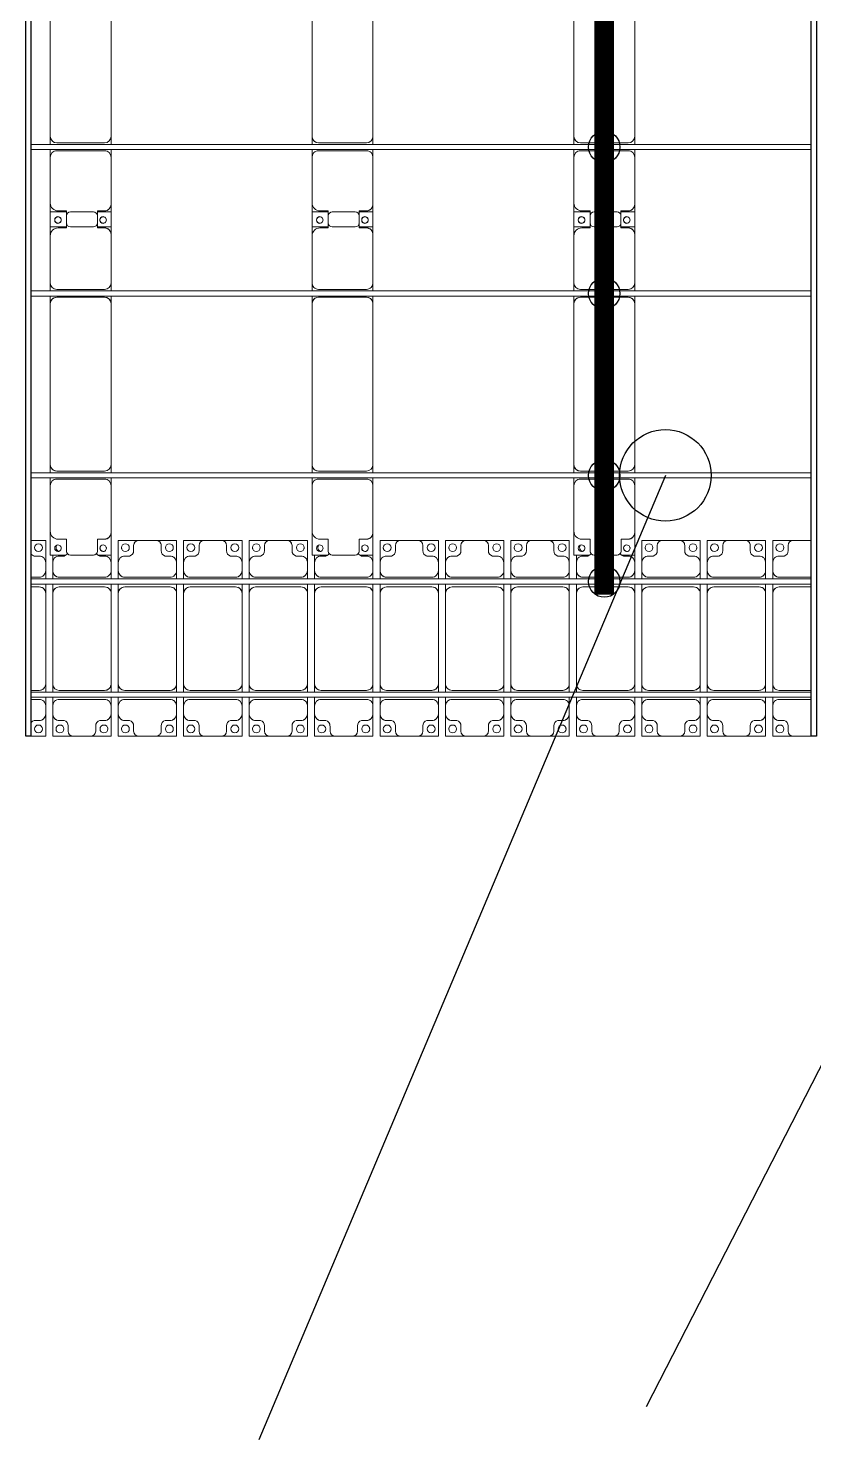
# Model space of a CAD drawing. Header units: millimetres. Extents: x -496478 to -186190, y -204059 to -87354.
# Drawn here: x -317141 to -311141, y -195093 to -184302 of the extents above; entities that cross this region are included whole.
import ezdxf

# ---------------------------------------------------------------- set-up
doc = ezdxf.new("R2010")
doc.units = ezdxf.units.MM
for name, color, linetype, lineweight in [('A-DETL-MBND', 5, 'Continuous', 9), ('A-GENM', 13, 'Continuous', 9), ('S-BEAM', 12, 'Continuous', 9)]:
    doc.layers.add(name, color=color, linetype=linetype, lineweight=lineweight)
for name, color, linetype in [('GC-BICH NEO', 6, 'Continuous'), ('GC-DAY NEO', 5, 'Continuous'), ('GC-HOP 40x60 GIA CUONG', 1, 'Continuous')]:
    doc.layers.add(name, color=color, linetype=linetype)

# ---------------------------------------------------------------- blocks, each defined once
blk = doc.blocks.new('Dai phaodi lai - DẢI PHAO ĐI LẠI-19865-BỐ TRÍ KHUNG KẾT CẤU BÈ PIN 01')
at = {"layer": 'A-DETL-MBND', "color": 8}
for p, q in [((13611, 748), (13723, 748)), ((13723, 748), (13723, 579)), ((14277, 748), (14433, 748)), ((14277, 579), (14277, 748)), ((14395, 710), (14395, 671)), ((14567, 748), (14433, 748)), ((14567, 748), (14723, 748)), ((14605, 671), (14605, 710)), ((14723, 748), (14723, 579)), ((14777, 748), (14933, 748)), ((14777, 579), (14777, 748)), ((14895, 710), (14895, 671)), ((15067, 748), (14933, 748)), ((15067, 748), (15223, 748)), ((15105, 671), (15105, 710)), ((15223, 748), (15223, 579)), ((15277, 748), (15433, 748)), ((15277, 579), (15277, 748)), ((15395, 710), (15395, 671)), ((15567, 748), (15433, 748)), ((15567, 748), (15723, 748)), ((15605, 671), (15605, 710)), ((15723, 748), (15723, 579)), ((16277, 748), (16433, 748)), ((16277, 579), (16277, 748)), ((16395, 710), (16395, 671)), ((16567, 748), (16433, 748)), ((16567, 748), (16723, 748)), ((16605, 671), (16605, 710)), ((16723, 748), (16723, 579)), ((16777, 748), (16933, 748)), ((16777, 579), (16777, 748)), ((16895, 710), (16895, 671)), ((17067, 748), (16933, 748)), ((17067, 748), (17223, 748)), ((17105, 671), (17105, 710)), ((17223, 748), (17223, 579)), ((17277, 748), (17433, 748)), ((17277, 579), (17277, 748)), ((17395, 710), (17395, 671)), ((17567, 748), (17433, 748)), ((17567, 748), (17723, 748)), ((17605, 671), (17605, 710)), ((17723, 748), (17723, 579)), ((18277, 748), (18433, 748)), ((18277, 579), (18277, 748)), ((18395, 710), (18395, 671)), ((18567, 748), (18433, 748)), ((18567, 748), (18723, 748)), ((18605, 671), (18605, 710)), ((18723, 748), (18723, 579)), ((18777, 748), (18933, 748)), ((18777, 579), (18777, 748)), ((18895, 710), (18895, 671)), ((19067, 748), (18933, 748)), ((19067, 748), (19223, 748)), ((19105, 671), (19105, 710)), ((19223, 748), (19223, 579)), ((19277, 748), (19433, 748)), ((19277, 579), (19277, 748)), ((19395, 710), (19395, 671)), ((19567, 748), (19433, 748)), ((13673, 629), (13636, 629)), ((13723, 517), (13723, 579)), ((13777, 579), (13777, 637)), ((13777, 579), (13777, 517)), ((13864, 629), (13827, 629)), ((14173, 629), (14136, 629)), ((14223, 636), (14223, 579)), ((14223, 517), (14223, 579)), ((14277, 579), (14277, 517)), ((14364, 629), (14327, 629)), ((14673, 629), (14636, 629)), ((14723, 517), (14723, 579)), ((14777, 579), (14777, 517)), ((14864, 629), (14827, 629)), ((15173, 629), (15136, 629)), ((15223, 517), (15223, 579)), ((15277, 579), (15277, 517)), ((15364, 629), (15327, 629)), ((15673, 629), (15636, 629)), ((15723, 517), (15723, 579)), ((15777, 579), (15777, 637)), ((15777, 579), (15777, 517)), ((15864, 629), (15827, 629)), ((16173, 629), (16136, 629)), ((16223, 636), (16223, 579)), ((16223, 517), (16223, 579)), ((16277, 579), (16277, 517)), ((16364, 629), (16327, 629)), ((16673, 629), (16636, 629)), ((16723, 517), (16723, 579)), ((16777, 579), (16777, 517)), ((16864, 629), (16827, 629)), ((17173, 629), (17136, 629)), ((17223, 517), (17223, 579)), ((17277, 579), (17277, 517)), ((17364, 629), (17327, 629)), ((17673, 629), (17636, 629)), ((17723, 517), (17723, 579)), ((17777, 579), (17777, 637)), ((17777, 579), (17777, 517)), ((17864, 629), (17827, 629)), ((18173, 629), (18136, 629)), ((18223, 636), (18223, 579)), ((18223, 517), (18223, 579)), ((18277, 579), (18277, 517)), ((18364, 629), (18327, 629)), ((18673, 629), (18636, 629)), ((18723, 517), (18723, 579)), ((18777, 579), (18777, 517)), ((18864, 629), (18827, 629)), ((19173, 629), (19136, 629)), ((19223, 517), (19223, 579)), ((19277, 579), (19277, 517)), ((19364, 629), (19327, 629)), ((13611, 467), (13673, 467)), ((13723, 517), (13723, 454)), ((13777, 454), (13777, 517)), ((13827, 467), (14173, 467)), ((14223, 517), (14223, 454)), ((14277, 454), (14277, 517)), ((14327, 467), (14673, 467)), ((14723, 517), (14723, 454)), ((14777, 454), (14777, 517)), ((14827, 467), (15173, 467)), ((15223, 517), (15223, 454)), ((15277, 454), (15277, 517)), ((15327, 467), (15673, 467)), ((15723, 517), (15723, 454)), ((15777, 454), (15777, 517)), ((15827, 467), (16173, 467)), ((16223, 517), (16223, 454)), ((16277, 454), (16277, 517)), ((16327, 467), (16673, 467)), ((16723, 517), (16723, 454)), ((16777, 454), (16777, 517)), ((16827, 467), (17173, 467)), ((17223, 517), (17223, 454)), ((17277, 454), (17277, 517)), ((17327, 467), (17673, 467)), ((17723, 517), (17723, 454)), ((17777, 454), (17777, 517)), ((17827, 467), (18173, 467)), ((18223, 517), (18223, 454)), ((18277, 454), (18277, 517)), ((18327, 467), (18673, 467)), ((18723, 517), (18723, 454)), ((18777, 454), (18777, 517)), ((18827, 467), (19173, 467)), ((19223, 517), (19223, 454)), ((19277, 454), (19277, 517)), ((19327, 467), (19571, 467)), ((13673, 393), (13611, 393)), ((13723, 414), (13723, 343)), ((13723, -348), (13723, 343)), ((13777, 343), (13777, 414)), ((13777, 343), (13777, -348)), ((14173, 393), (13827, 393)), ((14223, 414), (14223, 343)), ((14223, -348), (14223, 343)), ((14277, 343), (14277, 414)), ((14277, 343), (14277, -348)), ((14673, 393), (14327, 393)), ((14723, 414), (14723, 343)), ((14723, -348), (14723, 343)), ((14777, 343), (14777, 414)), ((14777, 343), (14777, -348)), ((15173, 393), (14827, 393)), ((15223, 414), (15223, 343)), ((15223, -348), (15223, 343)), ((15277, 343), (15277, 414)), ((15277, 343), (15277, -348)), ((15673, 393), (15327, 393)), ((15723, 414), (15723, 343)), ((15723, -348), (15723, 343)), ((15777, 343), (15777, 414)), ((15777, 343), (15777, -348)), ((16173, 393), (15827, 393)), ((16223, 414), (16223, 343)), ((16223, -348), (16223, 343)), ((16277, 343), (16277, 414)), ((16277, 343), (16277, -348)), ((16673, 393), (16327, 393)), ((16723, 414), (16723, 343)), ((16723, -348), (16723, 343)), ((16777, 343), (16777, 414)), ((16777, 343), (16777, -348)), ((17173, 393), (16827, 393)), ((17223, 414), (17223, 343)), ((17223, -348), (17223, 343)), ((17277, 343), (17277, 414)), ((17277, 343), (17277, -348)), ((17673, 393), (17327, 393)), ((17723, 414), (17723, 343)), ((17723, -348), (17723, 343)), ((17777, 343), (17777, 414)), ((17777, 343), (17777, -348)), ((18173, 393), (17827, 393)), ((18223, 414), (18223, 343)), ((18223, -348), (18223, 343)), ((18277, 343), (18277, 414)), ((18277, 343), (18277, -348)), ((18673, 393), (18327, 393)), ((18723, 414), (18723, 343)), ((18723, -348), (18723, 343)), ((18777, 343), (18777, 414)), ((18777, 343), (18777, -348)), ((19173, 393), (18827, 393)), ((19223, 414), (19223, 343)), ((19223, -348), (19223, 343)), ((19277, 343), (19277, 414)), ((19277, 343), (19277, -348)), ((19571, 393), (19327, 393)), ((13611, -398), (13673, -398)), ((13723, -348), (13723, -411)), ((13777, -411), (13777, -348)), ((13827, -398), (14173, -398)), ((14223, -348), (14223, -411)), ((14277, -411), (14277, -348)), ((14327, -398), (14673, -398)), ((14723, -348), (14723, -411)), ((14777, -411), (14777, -348)), ((14827, -398), (15173, -398)), ((15223, -348), (15223, -411)), ((15277, -411), (15277, -348)), ((15327, -398), (15673, -398)), ((15723, -348), (15723, -411)), ((15777, -411), (15777, -348)), ((15827, -398), (16173, -398)), ((16223, -348), (16223, -411)), ((16277, -411), (16277, -348)), ((16327, -398), (16673, -398)), ((16723, -348), (16723, -411)), ((16777, -411), (16777, -348)), ((16827, -398), (17173, -398)), ((17223, -348), (17223, -411)), ((17277, -411), (17277, -348)), ((17327, -398), (17673, -398)), ((17723, -348), (17723, -411)), ((17777, -411), (17777, -348)), ((17827, -398), (18173, -398)), ((18223, -348), (18223, -411)), ((18277, -411), (18277, -348)), ((18327, -398), (18673, -398)), ((18723, -348), (18723, -411)), ((18777, -411), (18777, -348)), ((18827, -398), (19173, -398)), ((19223, -348), (19223, -411)), ((19277, -411), (19277, -348)), ((19327, -398), (19571, -398)), ((13673, -467), (13611, -467)), ((13723, -451), (13723, -514)), ((13723, -579), (13723, -517)), ((13777, -514), (13777, -451)), ((13777, -517), (13777, -579)), ((14173, -467), (13827, -467)), ((14223, -451), (14223, -514)), ((14223, -579), (14223, -517)), ((14277, -514), (14277, -451)), ((14277, -517), (14277, -579)), ((14673, -467), (14327, -467)), ((14723, -451), (14723, -514)), ((14723, -579), (14723, -517)), ((14777, -514), (14777, -451)), ((14777, -517), (14777, -579)), ((15173, -467), (14827, -467)), ((15223, -451), (15223, -514)), ((15223, -579), (15223, -517)), ((15277, -514), (15277, -451)), ((15277, -517), (15277, -579)), ((15673, -467), (15327, -467)), ((15723, -451), (15723, -514)), ((15723, -579), (15723, -517)), ((15777, -514), (15777, -451)), ((15777, -517), (15777, -579)), ((16173, -467), (15827, -467)), ((16223, -451), (16223, -514)), ((16223, -579), (16223, -517)), ((16277, -514), (16277, -451)), ((16277, -517), (16277, -579)), ((16673, -467), (16327, -467)), ((16723, -451), (16723, -514)), ((16723, -579), (16723, -517)), ((16777, -514), (16777, -451)), ((16777, -517), (16777, -579)), ((17173, -467), (16827, -467)), ((17223, -451), (17223, -514)), ((17223, -579), (17223, -517)), ((17277, -514), (17277, -451)), ((17277, -517), (17277, -579)), ((17673, -467), (17327, -467)), ((17723, -451), (17723, -514)), ((17723, -579), (17723, -517)), ((17777, -514), (17777, -451)), ((17777, -517), (17777, -579)), ((18173, -467), (17827, -467)), ((18223, -451), (18223, -514)), ((18223, -579), (18223, -517)), ((18277, -514), (18277, -451)), ((18277, -517), (18277, -579)), ((18673, -467), (18327, -467)), ((18723, -451), (18723, -514)), ((18723, -579), (18723, -517)), ((18777, -514), (18777, -451)), ((18777, -517), (18777, -579)), ((19173, -467), (18827, -467)), ((19223, -451), (19223, -514)), ((19223, -579), (19223, -517)), ((19277, -514), (19277, -451)), ((19277, -517), (19277, -579)), ((19571, -467), (19327, -467)), ((13636, -629), (13673, -629)), ((13723, -579), (13723, -748)), ((13777, -748), (13777, -579)), ((13827, -629), (13864, -629)), ((14136, -629), (14173, -629)), ((14223, -579), (14223, -748)), ((14277, -748), (14277, -579)), ((14327, -629), (14364, -629)), ((14636, -629), (14673, -629)), ((14723, -579), (14723, -748)), ((14777, -748), (14777, -579)), ((14827, -629), (14864, -629)), ((15136, -629), (15173, -629)), ((15223, -579), (15223, -748)), ((15277, -748), (15277, -579)), ((15327, -629), (15364, -629)), ((15636, -629), (15673, -629)), ((15723, -579), (15723, -748)), ((15777, -748), (15777, -579)), ((15827, -629), (15864, -629)), ((16136, -629), (16173, -629)), ((16223, -579), (16223, -748)), ((16277, -748), (16277, -579)), ((16327, -629), (16364, -629)), ((16636, -629), (16673, -629)), ((16723, -579), (16723, -748)), ((16777, -748), (16777, -579)), ((16827, -629), (16864, -629)), ((17136, -629), (17173, -629)), ((17223, -579), (17223, -748)), ((17277, -748), (17277, -579)), ((17327, -629), (17364, -629)), ((17636, -629), (17673, -629)), ((17723, -579), (17723, -748)), ((17777, -748), (17777, -579)), ((17827, -629), (17864, -629)), ((18136, -629), (18173, -629)), ((18223, -579), (18223, -748)), ((18277, -748), (18277, -579)), ((18327, -629), (18364, -629)), ((18636, -629), (18673, -629)), ((18723, -579), (18723, -748)), ((18777, -748), (18777, -579)), ((18827, -629), (18864, -629)), ((19136, -629), (19173, -629)), ((19223, -579), (19223, -748)), ((19277, -748), (19277, -579)), ((19327, -629), (19364, -629)), ((13723, -748), (13611, -748)), ((13933, -748), (13777, -748)), ((13895, -671), (13895, -710)), ((13933, -748), (14067, -748)), ((14223, -748), (14067, -748)), ((14105, -710), (14105, -671)), ((14433, -748), (14277, -748)), ((14395, -671), (14395, -710)), ((14433, -748), (14567, -748)), ((14723, -748), (14567, -748)), ((14605, -710), (14605, -671)), ((14933, -748), (14777, -748)), ((14895, -671), (14895, -710)), ((14933, -748), (15067, -748)), ((15223, -748), (15067, -748)), ((15105, -710), (15105, -671)), ((15433, -748), (15277, -748)), ((15395, -671), (15395, -710)), ((15433, -748), (15567, -748)), ((15723, -748), (15567, -748)), ((15605, -710), (15605, -671)), ((15933, -748), (15777, -748)), ((15895, -671), (15895, -710)), ((15933, -748), (16067, -748)), ((16223, -748), (16067, -748)), ((16105, -710), (16105, -671)), ((16433, -748), (16277, -748)), ((16395, -671), (16395, -710)), ((16433, -748), (16567, -748)), ((16723, -748), (16567, -748)), ((16605, -710), (16605, -671)), ((16933, -748), (16777, -748)), ((16895, -671), (16895, -710)), ((16933, -748), (17067, -748)), ((17223, -748), (17067, -748)), ((17105, -710), (17105, -671)), ((17433, -748), (17277, -748)), ((17395, -671), (17395, -710)), ((17433, -748), (17567, -748)), ((17723, -748), (17567, -748)), ((17605, -710), (17605, -671)), ((17933, -748), (17777, -748)), ((17895, -671), (17895, -710)), ((17933, -748), (18067, -748)), ((18223, -748), (18067, -748)), ((18105, -710), (18105, -671)), ((18433, -748), (18277, -748)), ((18395, -671), (18395, -710)), ((18433, -748), (18567, -748)), ((18723, -748), (18567, -748)), ((18605, -710), (18605, -671)), ((18933, -748), (18777, -748)), ((18895, -671), (18895, -710)), ((18933, -748), (19067, -748)), ((19223, -748), (19067, -748)), ((19105, -710), (19105, -671)), ((19433, -748), (19277, -748)), ((19395, -671), (19395, -710)), ((19433, -748), (19567, -748))]:
    blk.add_line(p, q, dxfattribs=at)
for centre, radius, start, end in [((13668, 693), 30, 90, 270), ((13668, 693), 30, 270, 90), ((13668, 693), 30, 345, 0), ((13832, 693), 30, 150, 255), ((13832, 693), 30, 180, 195), ((13855, 668), 40, 283.1885, 335.263), ((14145, 668), 40, 204.737, 256.8115), ((14168, 693), 30, 180, 255), ((14332, 693), 30, 90, 270), ((14332, 693), 30, 180, 195), ((14332, 693), 30, 270, 90), ((14355, 668), 40, 283.1885, 3.5081), ((14433, 710), 38, 90, 180), ((14433, 710), 38, 90, 150), ((14567, 710), 38, 360, 90), ((14567, 710), 38, 30, 90), ((14645, 668), 40, 176.4919, 256.8115), ((14668, 693), 30, 90, 270), ((14668, 693), 30, 270, 90), ((14668, 693), 30, 345, 0), ((14832, 693), 30, 90, 270), ((14832, 693), 30, 180, 195), ((14832, 693), 30, 270, 90), ((14855, 668), 40, 283.1885, 3.5081), ((14933, 710), 38, 90, 180), ((14933, 710), 38, 90, 150), ((15067, 710), 38, 0, 90), ((15067, 710), 38, 30, 90), ((15145, 668), 40, 176.4919, 256.8115), ((15168, 693), 30, 90, 270), ((15168, 693), 30, 270, 90), ((15168, 693), 30, 345, 0), ((15332, 693), 30, 90, 270), ((15332, 693), 30, 180, 195), ((15332, 693), 30, 270, 90), ((15355, 668), 40, 283.1885, 3.5081), ((15433, 710), 38, 90, 180), ((15433, 710), 38, 90, 150), ((15567, 710), 38, 0, 90), ((15567, 710), 38, 30, 90), ((15645, 668), 40, 176.4919, 256.8115), ((15668, 693), 30, 90, 270), ((15668, 693), 30, 270, 90), ((15668, 693), 30, 345, 0), ((15832, 693), 30, 150, 255), ((15832, 693), 30, 180, 195), ((15855, 668), 40, 283.1885, 335.263), ((16145, 668), 40, 204.737, 256.8115), ((16168, 693), 30, 180, 255), ((16332, 693), 30, 90, 270), ((16332, 693), 30, 180, 195), ((16332, 693), 30, 270, 90), ((16355, 668), 40, 283.1885, 3.5081), ((16433, 710), 38, 90, 180), ((16433, 710), 38, 90, 150), ((16567, 710), 38, 0, 90), ((16567, 710), 38, 30, 90), ((16645, 668), 40, 176.4919, 256.8115), ((16668, 693), 30, 90, 270), ((16668, 693), 30, 270, 90), ((16668, 693), 30, 345, 0), ((16832, 693), 30, 90, 270), ((16832, 693), 30, 180, 195), ((16832, 693), 30, 270, 90), ((16855, 668), 40, 283.1885, 3.5081), ((16933, 710), 38, 90, 180), ((16933, 710), 38, 90, 150), ((17067, 710), 38, 0, 90), ((17067, 710), 38, 30, 90), ((17145, 668), 40, 176.4919, 256.8115), ((17168, 693), 30, 90, 270), ((17168, 693), 30, 270, 90), ((17168, 693), 30, 350.4274, 0), ((17332, 693), 30, 90, 270), ((17332, 693), 30, 180, 195), ((17332, 693), 30, 270, 90), ((17355, 668), 40, 283.1885, 3.5081), ((17433, 710), 38, 90, 180), ((17433, 710), 38, 90, 150), ((17567, 710), 38, 360, 90), ((17567, 710), 38, 31.5028, 90), ((17645, 668), 40, 176.4919, 256.8115), ((17668, 693), 30, 90, 270), ((17668, 693), 30, 270, 90), ((17668, 693), 30, 345, 0), ((17832, 693), 30, 150, 255), ((17832, 693), 30, 180, 195), ((17855, 668), 40, 283.1885, 335.263), ((18145, 668), 40, 204.737, 256.8115), ((18168, 693), 30, 180, 255), ((18332, 693), 30, 90, 270), ((18332, 693), 30, 180, 195), ((18332, 693), 30, 270, 90), ((18355, 668), 40, 283.1885, 3.5081), ((18433, 710), 38, 90, 180), ((18433, 710), 38, 90, 145.0196), ((18567, 710), 38, 360, 90), ((18567, 710), 38, 30, 90), ((18645, 668), 40, 176.4919, 256.8115), ((18668, 693), 30, 90, 270), ((18668, 693), 30, 270, 90), ((18668, 693), 30, 345, 0), ((18832, 693), 30, 90, 270), ((18832, 693), 30, 180, 195), ((18832, 693), 30, 270, 90), ((18855, 668), 40, 283.1885, 3.5081), ((18933, 710), 38, 90, 180), ((18933, 710), 38, 90, 150), ((19067, 710), 38, 360, 90), ((19067, 710), 38, 30, 90), ((19145, 668), 40, 176.4919, 256.8115), ((19168, 693), 30, 90, 270), ((19168, 693), 30, 270, 90), ((19168, 693), 30, 345, 0), ((19332, 693), 30, 90, 270), ((19332, 693), 30, 180, 195), ((19332, 693), 30, 270, 90), ((19355, 668), 40, 283.1885, 3.5081), ((19433, 710), 38, 90, 180), ((19433, 710), 38, 90, 150), ((13645, 668), 40, 216.6517, 256.8115), ((13673, 579), 50, 0, 90), ((13673, 579), 50, 45, 90), ((13827, 579), 50, 90, 180), ((13827, 579), 50, 90, 135), ((14173, 579), 50, 0, 90), ((14173, 579), 50, 45, 90), ((14327, 579), 50, 90, 180), ((14327, 579), 50, 90, 135), ((14673, 579), 50, 0, 90), ((14673, 579), 50, 45, 90), ((14827, 579), 50, 90, 180), ((14827, 579), 50, 90, 135), ((15173, 579), 50, 360, 90), ((15173, 579), 50, 45, 90), ((15327, 579), 50, 90, 180), ((15327, 579), 50, 90, 135), ((15673, 579), 50, 360, 90), ((15673, 579), 50, 45, 90), ((15827, 579), 50, 90, 180), ((15827, 579), 50, 90, 135), ((16173, 579), 50, 0, 90), ((16173, 579), 50, 45, 90), ((16327, 579), 50, 90, 180), ((16327, 579), 50, 90, 135), ((16673, 579), 50, 0, 90), ((16673, 579), 50, 45, 90), ((16827, 579), 50, 90, 180), ((16827, 579), 50, 90, 127.9573), ((17173, 579), 50, 0, 90), ((17173, 579), 50, 45, 90), ((17327, 579), 50, 90, 180), ((17327, 579), 50, 90, 135), ((17673, 579), 50, 0, 90), ((17673, 579), 50, 45, 90), ((17827, 579), 50, 90, 180), ((17827, 579), 50, 90, 135), ((18173, 579), 50, 360, 90), ((18173, 579), 50, 45, 90), ((18327, 579), 50, 90, 180), ((18327, 579), 50, 90, 135), ((18673, 579), 50, 0, 90), ((18673, 579), 50, 45, 90), ((18827, 579), 50, 90, 180), ((18827, 579), 50, 90, 135), ((19173, 579), 50, 0, 90), ((19173, 579), 50, 50.0191, 90), ((19327, 579), 50, 90, 180), ((19327, 579), 50, 90, 135), ((13673, 517), 50, 270, 0), ((13673, 517), 50, 270, 315), ((13827, 517), 50, 180, 270), ((13827, 517), 50, 225, 270), ((14173, 517), 50, 270, 0), ((14173, 517), 50, 270, 315), ((14327, 517), 50, 180, 270), ((14327, 517), 50, 225, 270), ((14673, 517), 50, 270, 0), ((14673, 517), 50, 270, 315), ((14827, 517), 50, 180, 270), ((14827, 517), 50, 225, 270), ((15173, 517), 50, 270, 360), ((15173, 517), 50, 270, 315), ((15327, 517), 50, 180, 270), ((15327, 517), 50, 225, 270), ((15673, 517), 50, 270, 360), ((15673, 517), 50, 270, 315), ((15827, 517), 50, 180, 270), ((15827, 517), 50, 225, 270), ((16173, 517), 50, 270, 0), ((16173, 517), 50, 270, 315), ((16327, 517), 50, 180, 270), ((16327, 517), 50, 225, 270), ((16673, 517), 50, 270, 0), ((16673, 517), 50, 270, 315), ((16827, 517), 50, 180, 270), ((16827, 517), 50, 232.04, 270), ((17173, 517), 50, 270, 0), ((17173, 517), 50, 270, 315), ((17327, 517), 50, 180, 270), ((17327, 517), 50, 225, 270), ((17673, 517), 50, 270, 0), ((17673, 517), 50, 270, 315), ((17827, 517), 50, 180, 270), ((17827, 517), 50, 225, 270), ((18173, 517), 50, 270, 360), ((18173, 517), 50, 270, 315), ((18327, 517), 50, 180, 270), ((18327, 517), 50, 225, 270), ((18673, 517), 50, 270, 0), ((18673, 517), 50, 270, 315), ((18827, 517), 50, 180, 270), ((18827, 517), 50, 225, 270), ((19173, 517), 50, 270, 0), ((19173, 517), 50, 270, 309.9783), ((19327, 517), 50, 180, 270), ((19327, 517), 50, 225, 270), ((13673, 343), 50, 360, 90), ((13673, 343), 50, 30, 75), ((13827, 343), 50, 90, 180), ((13827, 343), 50, 105, 180), ((14173, 343), 50, 360, 90), ((14173, 343), 50, 30, 75), ((14327, 343), 50, 90, 180), ((14327, 343), 50, 105, 180), ((14673, 343), 50, 360, 90), ((14673, 343), 50, 30, 75), ((14827, 343), 50, 90, 180), ((14827, 343), 50, 105, 180), ((15173, 343), 50, 360, 90), ((15173, 343), 50, 30, 69.7993), ((15327, 343), 50, 90, 180), ((15327, 343), 50, 105, 180), ((15673, 343), 50, 360, 90), ((15673, 343), 50, 30, 75), ((15827, 343), 50, 90, 180), ((15827, 343), 50, 105, 180), ((16173, 343), 50, 360, 90), ((16173, 343), 50, 30, 75), ((16327, 343), 50, 90, 180), ((16327, 343), 50, 105, 180), ((16673, 343), 50, 360, 90), ((16673, 343), 50, 30, 75), ((16827, 343), 50, 90, 180), ((16827, 343), 50, 105, 180), ((17173, 343), 50, 360, 90), ((17173, 343), 50, 30, 75), ((17327, 343), 50, 90, 180), ((17327, 343), 50, 105, 180), ((17673, 343), 50, 360, 90), ((17673, 343), 50, 30, 75), ((17827, 343), 50, 90, 180), ((17827, 343), 50, 105, 180), ((18173, 343), 50, 360, 90), ((18173, 343), 50, 30, 75), ((18327, 343), 50, 90, 180), ((18327, 343), 50, 105, 180), ((18673, 343), 50, 360, 90), ((18673, 343), 50, 30, 75), ((18827, 343), 50, 90, 180), ((18827, 343), 50, 105, 180), ((19173, 343), 50, 360, 90), ((19173, 343), 50, 30, 75), ((19327, 343), 50, 90, 180), ((19327, 343), 50, 105, 180), ((13673, -348), 50, 270, 0), ((13673, -348), 50, 270, 345), ((13827, -348), 50, 180, 270), ((13827, -348), 50, 195, 240), ((14173, -348), 50, 270, 0), ((14173, -348), 50, 270, 345), ((14327, -348), 50, 180, 270), ((14327, -348), 50, 195, 240), ((14673, -348), 50, 270, 360), ((14673, -348), 50, 270, 345), ((14827, -348), 50, 180, 270), ((14827, -348), 50, 195, 240), ((15173, -348), 50, 270, 360), ((15173, -348), 50, 270, 285), ((15173, -348), 50, 290.1878, 345), ((15327, -348), 50, 180, 270), ((15327, -348), 50, 195, 240), ((15673, -348), 50, 270, 360), ((15673, -348), 50, 270, 345), ((15827, -348), 50, 180, 270), ((15827, -348), 50, 195, 240), ((16173, -348), 50, 270, 360), ((16173, -348), 50, 270, 345), ((16327, -348), 50, 180, 270), ((16327, -348), 50, 195, 240), ((16673, -348), 50, 270, 360), ((16673, -348), 50, 270, 345), ((16827, -348), 50, 180, 270), ((16827, -348), 50, 195, 232.0235), ((17173, -348), 50, 270, 0), ((17173, -348), 50, 270, 345), ((17327, -348), 50, 180, 270), ((17327, -348), 50, 195, 240), ((17673, -348), 50, 270, 0), ((17673, -348), 50, 270, 345), ((17827, -348), 50, 180, 270), ((17827, -348), 50, 195, 240), ((18173, -348), 50, 270, 0), ((18173, -348), 50, 270, 345), ((18327, -348), 50, 180, 270), ((18327, -348), 50, 195, 240), ((18673, -348), 50, 270, 0), ((18673, -348), 50, 270, 345), ((18827, -348), 50, 180, 270), ((18827, -348), 50, 195, 240), ((19173, -348), 50, 270, 360), ((19173, -348), 50, 270, 300), ((19173, -348), 50, 309.9617, 345), ((19327, -348), 50, 180, 270), ((19327, -348), 50, 195, 240), ((13673, -517), 50, 360, 90), ((13673, -517), 50, 45, 90), ((13827, -517), 50, 90, 180), ((13827, -517), 50, 90, 135), ((14173, -517), 50, 0, 90), ((14173, -517), 50, 45, 90), ((14327, -517), 50, 90, 180), ((14327, -517), 50, 90, 135), ((14673, -517), 50, 0, 90), ((14673, -517), 50, 45, 90), ((14827, -517), 50, 90, 180), ((14827, -517), 50, 90, 135), ((15173, -517), 50, 0, 90), ((15173, -517), 50, 45, 90), ((15327, -517), 50, 90, 180), ((15327, -517), 50, 90, 135), ((15673, -517), 50, 360, 90), ((15673, -517), 50, 45, 90), ((15827, -517), 50, 90, 180), ((15827, -517), 50, 90, 135), ((16173, -517), 50, 360, 90), ((16173, -517), 50, 45, 90), ((16327, -517), 50, 90, 180), ((16327, -517), 50, 90, 135), ((16673, -517), 50, 360, 90), ((16673, -517), 50, 45, 90), ((16827, -517), 50, 90, 180), ((16827, -517), 50, 90, 127.9783), ((17173, -517), 50, 0, 90), ((17173, -517), 50, 45, 90), ((17327, -517), 50, 90, 180), ((17327, -517), 50, 90, 135), ((17673, -517), 50, 360, 90), ((17673, -517), 50, 45, 90), ((17827, -517), 50, 90, 180), ((17827, -517), 50, 90, 135), ((18173, -517), 50, 0, 90), ((18173, -517), 50, 45, 90), ((18327, -517), 50, 90, 180), ((18327, -517), 50, 90, 135), ((18673, -517), 50, 0, 90), ((18673, -517), 50, 45, 90), ((18827, -517), 50, 90, 180), ((18827, -517), 50, 90, 135), ((19173, -517), 50, 360, 90), ((19173, -517), 50, 50.0401, 90), ((19327, -517), 50, 90, 180), ((19327, -517), 50, 90, 135), ((13645, -668), 40, 103.1885, 143.3483), ((13673, -579), 50, 270, 360), ((13673, -579), 50, 270, 315), ((13827, -579), 50, 180, 270), ((13827, -579), 50, 225, 270), ((13855, -668), 40, 356.4919, 76.8115), ((14145, -668), 40, 103.1885, 183.5081), ((14173, -579), 50, 270, 360), ((14173, -579), 50, 270, 315), ((14327, -579), 50, 180, 270), ((14327, -579), 50, 225, 270), ((14355, -668), 40, 356.4919, 76.8115), ((14645, -668), 40, 103.1885, 183.5081), ((14673, -579), 50, 270, 360), ((14673, -579), 50, 270, 315), ((14827, -579), 50, 180, 270), ((14827, -579), 50, 225, 270), ((14855, -668), 40, 356.4919, 76.8115), ((15145, -668), 40, 103.1885, 183.5081), ((15173, -579), 50, 270, 360), ((15173, -579), 50, 270, 315), ((15327, -579), 50, 180, 270), ((15327, -579), 50, 225, 270), ((15355, -668), 40, 356.4919, 76.8115), ((15645, -668), 40, 103.1885, 183.5081), ((15673, -579), 50, 270, 360), ((15673, -579), 50, 270, 315), ((15827, -579), 50, 180, 270), ((15827, -579), 50, 225, 270), ((15855, -668), 40, 356.4919, 76.8115), ((16145, -668), 40, 103.1885, 183.5081), ((16173, -579), 50, 270, 360), ((16173, -579), 50, 270, 315), ((16327, -579), 50, 180, 270), ((16327, -579), 50, 225, 270), ((16355, -668), 40, 356.4919, 76.8115), ((16645, -668), 40, 103.1885, 183.5081), ((16673, -579), 50, 270, 360), ((16673, -579), 50, 270, 315), ((16827, -579), 50, 180, 270), ((16827, -579), 50, 232.019, 270), ((16855, -668), 40, 356.4919, 76.8115), ((17145, -668), 40, 103.1885, 183.5081), ((17173, -579), 50, 270, 360), ((17173, -579), 50, 270, 315), ((17327, -579), 50, 180, 270), ((17327, -579), 50, 225, 270), ((17355, -668), 40, 356.4919, 76.8115), ((17645, -668), 40, 103.1885, 183.5081), ((17673, -579), 50, 270, 360), ((17673, -579), 50, 270, 315), ((17827, -579), 50, 180, 270), ((17827, -579), 50, 225, 270), ((17855, -668), 40, 356.4919, 76.8115), ((18145, -668), 40, 103.1885, 183.5081), ((18173, -579), 50, 270, 360), ((18173, -579), 50, 270, 315), ((18327, -579), 50, 180, 270), ((18327, -579), 50, 225, 270), ((18355, -668), 40, 356.4919, 76.8115), ((18645, -668), 40, 103.1885, 183.5081), ((18673, -579), 50, 270, 360), ((18673, -579), 50, 270, 315), ((18827, -579), 50, 180, 270), ((18827, -579), 50, 225, 270), ((18855, -668), 40, 356.4919, 76.8115), ((19145, -668), 40, 103.1885, 183.5081), ((19173, -579), 50, 270, 360), ((19173, -579), 50, 270, 309.9573), ((19327, -579), 50, 180, 270), ((19327, -579), 50, 225, 270), ((19355, -668), 40, 356.4919, 76.8115), ((13668, -693), 30, 90, 270), ((13668, -693), 30, 270, 90), ((13668, -693), 30, 360, 15), ((13832, -693), 30, 90, 270), ((13832, -693), 30, 165, 180), ((13832, -693), 30, 270, 90), ((13933, -710), 38, 180, 270), ((13933, -710), 38, 210, 270), ((14067, -710), 38, 270, 0), ((14067, -710), 38, 270, 330), ((14168, -693), 30, 90, 270), ((14168, -693), 30, 270, 90), ((14168, -693), 30, 360, 15), ((14332, -693), 30, 90, 270), ((14332, -693), 30, 165, 180), ((14332, -693), 30, 270, 90), ((14433, -710), 38, 180, 270), ((14433, -710), 38, 210, 270), ((14567, -710), 38, 270, 0), ((14567, -710), 38, 270, 330), ((14668, -693), 30, 90, 270), ((14668, -693), 30, 270, 90), ((14668, -693), 30, 360, 15), ((14832, -693), 30, 90, 270), ((14832, -693), 30, 165, 180), ((14832, -693), 30, 270, 90), ((14933, -710), 38, 180, 270), ((14933, -710), 38, 210, 270), ((15067, -710), 38, 270, 360), ((15067, -710), 38, 270, 330), ((15168, -693), 30, 90, 270), ((15168, -693), 30, 270, 90), ((15168, -693), 30, 360, 15), ((15332, -693), 30, 90, 270), ((15332, -693), 30, 165, 180), ((15332, -693), 30, 270, 90), ((15433, -710), 38, 180, 270), ((15433, -710), 38, 210, 270), ((15567, -710), 38, 270, 360), ((15567, -710), 38, 270, 330), ((15668, -693), 30, 90, 270), ((15668, -693), 30, 270, 90), ((15668, -693), 30, 360, 15), ((15832, -693), 30, 90, 270), ((15832, -693), 30, 165, 180), ((15832, -693), 30, 270, 90), ((15933, -710), 38, 180, 270), ((15933, -710), 38, 210, 270), ((16067, -710), 38, 270, 360), ((16067, -710), 38, 270, 330), ((16168, -693), 30, 90, 270), ((16168, -693), 30, 270, 90), ((16168, -693), 30, 360, 15), ((16332, -693), 30, 90, 270), ((16332, -693), 30, 165, 180), ((16332, -693), 30, 270, 90), ((16433, -710), 38, 180, 270), ((16433, -710), 38, 210, 270), ((16567, -710), 38, 270, 360), ((16567, -710), 38, 270, 330), ((16668, -693), 30, 90, 270), ((16668, -693), 30, 270, 90), ((16668, -693), 30, 360, 15), ((16832, -693), 30, 90, 270), ((16832, -693), 30, 165, 180), ((16832, -693), 30, 270, 90), ((16933, -710), 38, 180, 270), ((16933, -710), 38, 210, 270), ((17067, -710), 38, 270, 0), ((17067, -710), 38, 270, 330), ((17168, -693), 30, 90, 270), ((17168, -693), 30, 270, 90), ((17168, -693), 30, 360, 9.84), ((17332, -693), 30, 90, 270), ((17332, -693), 30, 165, 180), ((17332, -693), 30, 270, 90), ((17433, -710), 38, 180, 270), ((17433, -710), 38, 210, 270), ((17567, -710), 38, 270, 360), ((17567, -710), 38, 270, 328.4492), ((17668, -693), 30, 90, 270), ((17668, -693), 30, 270, 90), ((17668, -693), 30, 360, 15), ((17832, -693), 30, 90, 270), ((17832, -693), 30, 165, 180), ((17832, -693), 30, 270, 90), ((17933, -710), 38, 180, 270), ((17933, -710), 38, 210, 270), ((18067, -710), 38, 270, 360), ((18067, -710), 38, 270, 330), ((18168, -693), 30, 90, 270), ((18168, -693), 30, 270, 90), ((18168, -693), 30, 360, 15), ((18332, -693), 30, 90, 270), ((18332, -693), 30, 165, 180), ((18332, -693), 30, 270, 90), ((18433, -710), 38, 180, 270), ((18433, -710), 38, 214.9323, 270), ((18567, -710), 38, 270, 360), ((18567, -710), 38, 270, 330), ((18668, -693), 30, 90, 270), ((18668, -693), 30, 270, 90), ((18668, -693), 30, 360, 15), ((18832, -693), 30, 90, 270), ((18832, -693), 30, 165, 180), ((18832, -693), 30, 270, 90), ((18933, -710), 38, 180, 270), ((18933, -710), 38, 210, 270), ((19067, -710), 38, 270, 360), ((19067, -710), 38, 270, 330), ((19168, -693), 30, 90, 270), ((19168, -693), 30, 270, 90), ((19168, -693), 30, 360, 15), ((19332, -693), 30, 90, 270), ((19332, -693), 30, 165, 180), ((19332, -693), 30, 270, 90), ((19433, -710), 38, 180, 270), ((19433, -710), 38, 210, 270)]:
    blk.add_arc(centre, radius, start, end, dxfattribs=at)
blk = doc.blocks.new('Dai phao do pin - DẢI PHAO ĐỠ PIN-V76-BỐ TRÍ KHUNG KẾT CẤU BÈ PIN 01')
at = {"layer": 'A-DETL-MBND', "color": 8}
for p, q in [((-1312, 242), (-1130, 242)), ((-1312, 122), (-1312, 242)), ((-1312, 242), (-1312, 222)), ((-780, 242), (-1130, 242)), ((-780, 242), (-722, 242)), ((-682, 242), (-620, 242)), ((610, 242), (-620, 242)), ((610, 242), (668, 242)), ((708, 242), (770, 242)), ((1130, 242), (770, 242)), ((1130, 242), (1312, 242)), ((1198, 242), (1377, 242)), ((1198, 118), (1198, 242)), ((1312, 242), (1312, 118)), ((1730, 242), (1380, 242)), ((1730, 242), (1788, 242)), ((1828, 242), (1890, 242)), ((3120, 242), (1890, 242)), ((-1190, 118), (-1282, 118)), ((-1190, 182), (-1190, 118)), ((-730, -173), (-730, 192)), ((-670, 192), (-670, -173)), ((660, -173), (660, 192)), ((720, 192), (720, -173)), ((1190, 118), (1190, 182)), ((1282, 118), (1190, 118)), ((1320, 118), (1228, 118)), ((1320, 182), (1320, 118)), ((1780, -173), (1780, 192)), ((1840, 192), (1840, -173)), ((-1312, 88), (-1312, -88)), ((1198, 88), (1198, -88)), ((1312, -88), (1312, 88)), ((-1312, -223), (-1312, -122)), ((-1282, -118), (-1190, -118)), ((-1190, -118), (-1190, -173)), ((1190, -173), (1190, -118)), ((1190, -118), (1282, -118)), ((1198, -223), (1198, -118)), ((1228, -118), (1320, -118)), ((1312, -118), (1312, -223)), ((1320, -118), (1320, -173)), ((-1140, -223), (-1312, -223)), ((-1140, -223), (-780, -223)), ((-722, -223), (-780, -223)), ((-620, -223), (-682, -223)), ((-620, -223), (610, -223)), ((668, -223), (610, -223)), ((770, -223), (708, -223)), ((770, -223), (1140, -223)), ((1312, -223), (1140, -223)), ((1370, -223), (1198, -223)), ((1370, -223), (1730, -223)), ((1788, -223), (1730, -223)), ((1890, -223), (1828, -223)), ((1890, -223), (3120, -223))]:
    blk.add_line(p, q, dxfattribs=at)
for centre, radius, start, end in [((-1130, 182), 60, 90, 180), ((-1130, 182), 60, 135, 180), ((-780, 192), 50, 360, 90), ((-780, 192), 50, 360, 45), ((-620, 192), 50, 90, 180), ((-620, 192), 50, 105, 180), ((610, 192), 50, 360, 90), ((610, 192), 50, 15, 90), ((770, 192), 50, 90, 180), ((770, 192), 50, 135, 180), ((1130, 182), 60, 360, 90), ((1130, 182), 60, 360, 45), ((1380, 182), 60, 90, 180), ((1380, 182), 60, 135, 180), ((1730, 192), 50, 360, 90), ((1730, 192), 50, 360, 45), ((1890, 192), 50, 90, 180), ((1890, 192), 50, 105, 180), ((-1282, 88), 30, 90, 180), ((-1282, 88), 30, 105, 120), ((-1259, 183), 25, 0, 180), ((-1259, 183), 25, 180, 0), ((1228, 88), 30, 90, 180), ((1249, 183), 25, 0, 180), ((1249, 183), 25, 180, 0), ((1251, 183), 25, 0, 180), ((1251, 183), 25, 180, 0), ((1251, 183), 25, 180, 195), ((1282, 88), 30, 360, 90), ((-1282, -88), 30, 180, 270), ((1228, -88), 30, 180, 270), ((1282, -88), 30, 270, 360), ((-1282, -88), 30, 240, 255), ((-1259, -162), 25, 0, 180), ((-1259, -162), 25, 180, 0), ((-1259, -162), 25, 270, 285), ((-1140, -173), 50, 180, 270), ((-1140, -173), 50, 180, 225), ((-780, -173), 50, 270, 360), ((-780, -173), 50, 315, 360), ((-620, -173), 50, 180, 270), ((-620, -173), 50, 180, 270), ((610, -173), 50, 270, 360), ((610, -173), 50, 285, 360), ((770, -173), 50, 180, 270), ((770, -173), 50, 180, 225), ((1140, -173), 50, 270, 360), ((1140, -173), 50, 315, 360), ((1249, -162), 25, 0, 180), ((1249, -162), 25, 180, 0), ((1251, -162), 25, 0, 180), ((1251, -162), 25, 120, 180), ((1251, -162), 25, 180, 0), ((1251, -162), 25, 75, 105), ((1249, -162), 25, 75, 90), ((1249, -162), 25, 30, 45), ((1249, -162), 25, 360, 15), ((1370, -173), 50, 180, 270), ((1370, -173), 50, 180, 225), ((1730, -173), 50, 270, 360), ((1730, -173), 50, 315, 360), ((1890, -173), 50, 180, 270), ((1890, -173), 50, 180, 270)]:
    blk.add_arc(centre, radius, start, end, dxfattribs=at)
blk = doc.blocks.new('Dai phao do pin - DẢI PHAO ĐỠ PIN-V77-BỐ TRÍ KHUNG KẾT CẤU BÈ PIN 01')
at = {"layer": 'A-DETL-MBND', "color": 8}
for p, q in [((-1312, 242), (-1130, 242)), ((-1312, 122), (-1312, 242)), ((-1312, 242), (-1312, 222)), ((-780, 242), (-1130, 242)), ((-780, 242), (-722, 242)), ((-682, 242), (-620, 242)), ((610, 242), (-620, 242)), ((610, 242), (668, 242)), ((708, 242), (770, 242)), ((1130, 242), (770, 242)), ((1130, 242), (1312, 242)), ((1198, 242), (1377, 242)), ((1198, 118), (1198, 242)), ((1312, 242), (1312, 118)), ((1730, 242), (1380, 242)), ((1730, 242), (1788, 242)), ((1828, 242), (1890, 242)), ((3120, 242), (1890, 242)), ((-1190, 118), (-1282, 118)), ((-1190, 182), (-1190, 118)), ((-730, -173), (-730, 192)), ((-670, 192), (-670, -173)), ((660, -173), (660, 192)), ((720, 192), (720, -173)), ((1190, 118), (1190, 182)), ((1282, 118), (1190, 118)), ((1320, 118), (1228, 118)), ((1320, 182), (1320, 118)), ((1780, -173), (1780, 192)), ((1840, 192), (1840, -173)), ((-1312, 88), (-1312, -88)), ((1198, 88), (1198, -88)), ((1312, -88), (1312, 88)), ((-1312, -223), (-1312, -122)), ((-1282, -118), (-1190, -118)), ((-1190, -118), (-1190, -173)), ((1190, -173), (1190, -118)), ((1190, -118), (1282, -118)), ((1198, -223), (1198, -118)), ((1228, -118), (1320, -118)), ((1312, -118), (1312, -223)), ((1320, -118), (1320, -173)), ((-1140, -223), (-1312, -223)), ((-1140, -223), (-780, -223)), ((-722, -223), (-780, -223)), ((-620, -223), (-682, -223)), ((-620, -223), (610, -223)), ((668, -223), (610, -223)), ((770, -223), (708, -223)), ((770, -223), (1140, -223)), ((1312, -223), (1140, -223)), ((1370, -223), (1198, -223)), ((1370, -223), (1730, -223)), ((1788, -223), (1730, -223)), ((1890, -223), (1828, -223)), ((1890, -223), (3120, -223))]:
    blk.add_line(p, q, dxfattribs=at)
for centre, radius, start, end in [((-1130, 182), 60, 90, 180), ((-1130, 182), 60, 135, 180), ((-780, 192), 50, 360, 90), ((-780, 192), 50, 360, 45), ((-620, 192), 50, 90, 180), ((-620, 192), 50, 105, 180), ((610, 192), 50, 360, 90), ((610, 192), 50, 15, 90), ((770, 192), 50, 90, 180), ((770, 192), 50, 135, 180), ((1130, 182), 60, 360, 90), ((1130, 182), 60, 360, 45), ((1380, 182), 60, 90, 180), ((1380, 182), 60, 135, 180), ((1730, 192), 50, 360, 90), ((1730, 192), 50, 360, 45), ((1890, 192), 50, 90, 180), ((1890, 192), 50, 105, 180), ((-1282, 88), 30, 90, 180), ((-1282, 88), 30, 105, 120), ((-1259, 183), 25, 0, 180), ((-1259, 183), 25, 180, 0), ((1228, 88), 30, 90, 180), ((1249, 183), 25, 0, 180), ((1249, 183), 25, 180, 0), ((1251, 183), 25, 0, 180), ((1251, 183), 25, 180, 0), ((1251, 183), 25, 180, 195), ((1282, 88), 30, 360, 90), ((-1282, -88), 30, 180, 270), ((1228, -88), 30, 180, 270), ((1282, -88), 30, 270, 360), ((-1282, -88), 30, 240, 255), ((-1259, -162), 25, 0, 180), ((-1259, -162), 25, 180, 0), ((-1259, -162), 25, 270, 285), ((-1140, -173), 50, 180, 270), ((-1140, -173), 50, 180, 225), ((-780, -173), 50, 270, 360), ((-780, -173), 50, 315, 360), ((-620, -173), 50, 180, 270), ((-620, -173), 50, 180, 270), ((610, -173), 50, 270, 360), ((610, -173), 50, 285, 360), ((770, -173), 50, 180, 270), ((770, -173), 50, 180, 225), ((1140, -173), 50, 270, 360), ((1140, -173), 50, 315, 360), ((1249, -162), 25, 0, 180), ((1249, -162), 25, 180, 0), ((1251, -162), 25, 0, 180), ((1251, -162), 25, 120, 180), ((1251, -162), 25, 180, 0), ((1251, -162), 25, 75, 105), ((1249, -162), 25, 75, 90), ((1249, -162), 25, 30, 45), ((1249, -162), 25, 360, 15), ((1370, -173), 50, 180, 270), ((1370, -173), 50, 180, 225), ((1730, -173), 50, 270, 360), ((1730, -173), 50, 315, 360), ((1890, -173), 50, 180, 270), ((1890, -173), 50, 180, 270)]:
    blk.add_arc(centre, radius, start, end, dxfattribs=at)
blk = doc.blocks.new('Dai phao do pin - DẢI PHAO ĐỠ PIN-V78-BỐ TRÍ KHUNG KẾT CẤU BÈ PIN 01')
at = {"layer": 'A-DETL-MBND', "color": 8}
for p, q in [((-1312, 242), (-1130, 242)), ((-1312, 122), (-1312, 242)), ((-1312, 242), (-1312, 222)), ((-780, 242), (-1130, 242)), ((-780, 242), (-722, 242)), ((-682, 242), (-620, 242)), ((610, 242), (-620, 242)), ((610, 242), (668, 242)), ((708, 242), (770, 242)), ((1130, 242), (770, 242)), ((1130, 242), (1312, 242)), ((1198, 242), (1377, 242)), ((1198, 118), (1198, 242)), ((1312, 242), (1312, 118)), ((1730, 242), (1380, 242)), ((1730, 242), (1788, 242)), ((1828, 242), (1890, 242)), ((3120, 242), (1890, 242)), ((-1190, 118), (-1282, 118)), ((-1190, 182), (-1190, 118)), ((-730, -173), (-730, 192)), ((-670, 192), (-670, -173)), ((660, -173), (660, 192)), ((720, 192), (720, -173)), ((1190, 118), (1190, 182)), ((1282, 118), (1190, 118)), ((1320, 118), (1228, 118)), ((1320, 182), (1320, 118)), ((1780, -173), (1780, 192)), ((1840, 192), (1840, -173)), ((-1312, 88), (-1312, -88)), ((1198, 88), (1198, -88)), ((1312, -88), (1312, 88)), ((-1312, -223), (-1312, -122)), ((-1282, -118), (-1190, -118)), ((-1190, -118), (-1190, -173)), ((1190, -173), (1190, -118)), ((1190, -118), (1282, -118)), ((1198, -223), (1198, -118)), ((1228, -118), (1320, -118)), ((1312, -118), (1312, -223)), ((1320, -118), (1320, -173)), ((-1140, -223), (-1312, -223)), ((-1140, -223), (-780, -223)), ((-722, -223), (-780, -223)), ((-620, -223), (-682, -223)), ((-620, -223), (610, -223)), ((668, -223), (610, -223)), ((770, -223), (708, -223)), ((770, -223), (1140, -223)), ((1312, -223), (1140, -223)), ((1370, -223), (1198, -223)), ((1370, -223), (1730, -223)), ((1788, -223), (1730, -223)), ((1890, -223), (1828, -223)), ((1890, -223), (3120, -223))]:
    blk.add_line(p, q, dxfattribs=at)
for centre, radius, start, end in [((-1130, 182), 60, 90, 180), ((-1130, 182), 60, 135, 180), ((-780, 192), 50, 360, 90), ((-780, 192), 50, 360, 45), ((-620, 192), 50, 90, 180), ((-620, 192), 50, 105, 180), ((610, 192), 50, 360, 90), ((610, 192), 50, 15, 90), ((770, 192), 50, 90, 180), ((770, 192), 50, 135, 180), ((1130, 182), 60, 360, 90), ((1130, 182), 60, 360, 45), ((1380, 182), 60, 90, 180), ((1380, 182), 60, 135, 180), ((1730, 192), 50, 360, 90), ((1730, 192), 50, 360, 45), ((1890, 192), 50, 90, 180), ((1890, 192), 50, 105, 180), ((-1282, 88), 30, 90, 180), ((-1282, 88), 30, 105, 120), ((-1259, 183), 25, 0, 180), ((-1259, 183), 25, 180, 0), ((1228, 88), 30, 90, 180), ((1249, 183), 25, 0, 180), ((1249, 183), 25, 180, 0), ((1251, 183), 25, 0, 180), ((1251, 183), 25, 180, 0), ((1251, 183), 25, 180, 195), ((1282, 88), 30, 360, 90), ((-1282, -88), 30, 180, 270), ((1228, -88), 30, 180, 270), ((1282, -88), 30, 270, 360), ((-1282, -88), 30, 240, 255), ((-1259, -162), 25, 0, 180), ((-1259, -162), 25, 180, 0), ((-1259, -162), 25, 270, 285), ((-1140, -173), 50, 180, 270), ((-1140, -173), 50, 180, 225), ((-780, -173), 50, 270, 360), ((-780, -173), 50, 315, 360), ((-620, -173), 50, 180, 270), ((-620, -173), 50, 180, 270), ((610, -173), 50, 270, 360), ((610, -173), 50, 285, 360), ((770, -173), 50, 180, 270), ((770, -173), 50, 180, 225), ((1140, -173), 50, 270, 360), ((1140, -173), 50, 315, 360), ((1249, -162), 25, 0, 180), ((1249, -162), 25, 180, 0), ((1251, -162), 25, 0, 180), ((1251, -162), 25, 120, 180), ((1251, -162), 25, 180, 0), ((1251, -162), 25, 75, 105), ((1249, -162), 25, 75, 90), ((1249, -162), 25, 30, 45), ((1249, -162), 25, 360, 15), ((1370, -173), 50, 180, 270), ((1370, -173), 50, 180, 225), ((1730, -173), 50, 270, 360), ((1730, -173), 50, 315, 360), ((1890, -173), 50, 180, 270), ((1890, -173), 50, 180, 270)]:
    blk.add_arc(centre, radius, start, end, dxfattribs=at)
blk = doc.blocks.new('Dầm C52 - Dầm C52-24761-BỐ TRÍ KHUNG KẾT CẤU BÈ PIN 01')
at = {"layer": 'S-BEAM', "color": 1}
for p, q in [((440, 20), (6400, 20)), ((6400, -20), (440, -20))]:
    blk.add_line(p, q, dxfattribs=at)
blk = doc.blocks.new('Dầm C52 - Dầm C52-20216-BỐ TRÍ KHUNG KẾT CẤU BÈ PIN 01')
at = {"layer": 'S-BEAM', "color": 1}
for p, q in [((617, 20), (6577, 20)), ((6577, -20), (617, -20))]:
    blk.add_line(p, q, dxfattribs=at)
blk = doc.blocks.new('Dầm C52 - Hộp 40x60-24824-BỐ TRÍ KHUNG KẾT CẤU BÈ PIN 01')
at = {"layer": 'S-BEAM', "color": 3, "lineweight": 25}
for p, q in [((-47216, -20), (-47216, 20)), ((-47216, 20), (47216, 20)), ((47216, -20), (-47216, -20))]:
    blk.add_line(p, q, dxfattribs=at)
blk = doc.blocks.new('HOBANMONG_BEPIN 1_rvt-1-BỐ TRÍ KHUNG KẾT CẤU BÈ PIN 01')
at = {"layer": 'A-GENM', "lineweight": 9}
for name, p, rotation in [('Dai phao do pin - DẢI PHAO ĐỠ PIN-V78-BỐ TRÍ KHUNG KẾT CẤU BÈ PIN 01', (-316731, -187018), 90.00075860989342), ('Dai phao do pin - DẢI PHAO ĐỠ PIN-V77-BỐ TRÍ KHUNG KẾT CẤU BÈ PIN 01', (-314731, -187018), 90.00075860989342), ('Dai phao do pin - DẢI PHAO ĐỠ PIN-V76-BỐ TRÍ KHUNG KẾT CẤU BÈ PIN 01', (-312731, -187018), 90.00075860989342), ('Dai phaodi lai - DẢI PHAO ĐI LẠI-19865-BỐ TRÍ KHUNG KẾT CẤU BÈ PIN 01', (-330731, -188966), 0.0007586099545854)]:
    blk.add_blockref(name, p, dxfattribs=dict(at, rotation=rotation))
at = {"layer": 'S-BEAM', "lineweight": 9}
for name, p, rotation in [('Dầm C52 - Hộp 40x60-24824-BỐ TRÍ KHUNG KẾT CẤU BÈ PIN 01', (-317141, -142498), 90.00075860989166), ('Dầm C52 - Hộp 40x60-24824-BỐ TRÍ KHUNG KẾT CẤU BÈ PIN 01', (-311141, -142498), 90.00075860989166), ('Dầm C52 - Dầm C52-24761-BỐ TRÍ KHUNG KẾT CẤU BÈ PIN 01', (-310720, -185210), 180.0007586094741), ('Dầm C52 - Dầm C52-24761-BỐ TRÍ KHUNG KẾT CẤU BÈ PIN 01', (-310720, -186330), 180.0007586094741), ('Dầm C52 - Dầm C52-24761-BỐ TRÍ KHUNG KẾT CẤU BÈ PIN 01', (-310720, -187720), 180.0007586094741), ('Dầm C52 - Dầm C52-20216-BỐ TRÍ KHUNG KẾT CẤU BÈ PIN 01', (-310543, -188532), 180.0007586094741), ('Dầm C52 - Dầm C52-20216-BỐ TRÍ KHUNG KẾT CẤU BÈ PIN 01', (-310543, -189397), 180.0007586094741)]:
    blk.add_blockref(name, p, dxfattribs=dict(at, rotation=rotation))

msp = doc.modelspace()

# ---------------------------------------------------------------- linework, layer by layer
at = {"layer": 'GC-BICH NEO'}
msp.add_circle((-312274, -187720), 350, dxfattribs=at)
at = {"layer": 'GC-DAY NEO'}
for p, q in [((-312274, -187720), (-315379, -195093)), ((-308774, -187720), (-312420, -194841))]:
    msp.add_line(p, q, dxfattribs=at)
at = {"layer": 'GC-HOP 40x60 GIA CUONG', "const_width": 150}
msp.add_lwpolyline([(-312741, -188632), (-312741, -173632)], dxfattribs=at)
at = {"layer": 'GC-HOP 40x60 GIA CUONG'}
for centre in [(-312741, -185210), (-312741, -186330), (-312741, -187720), (-312741, -188532)]:
    msp.add_circle(centre, 120, dxfattribs=at)

# ---------------------------------------------------------------- block references
at = {"lineweight": 5}
msp.add_blockref('HOBANMONG_BEPIN 1_rvt-1-BỐ TRÍ KHUNG KẾT CẤU BÈ PIN 01', (0, 0), dxfattribs=at)

doc.saveas('drawing.dxf')
